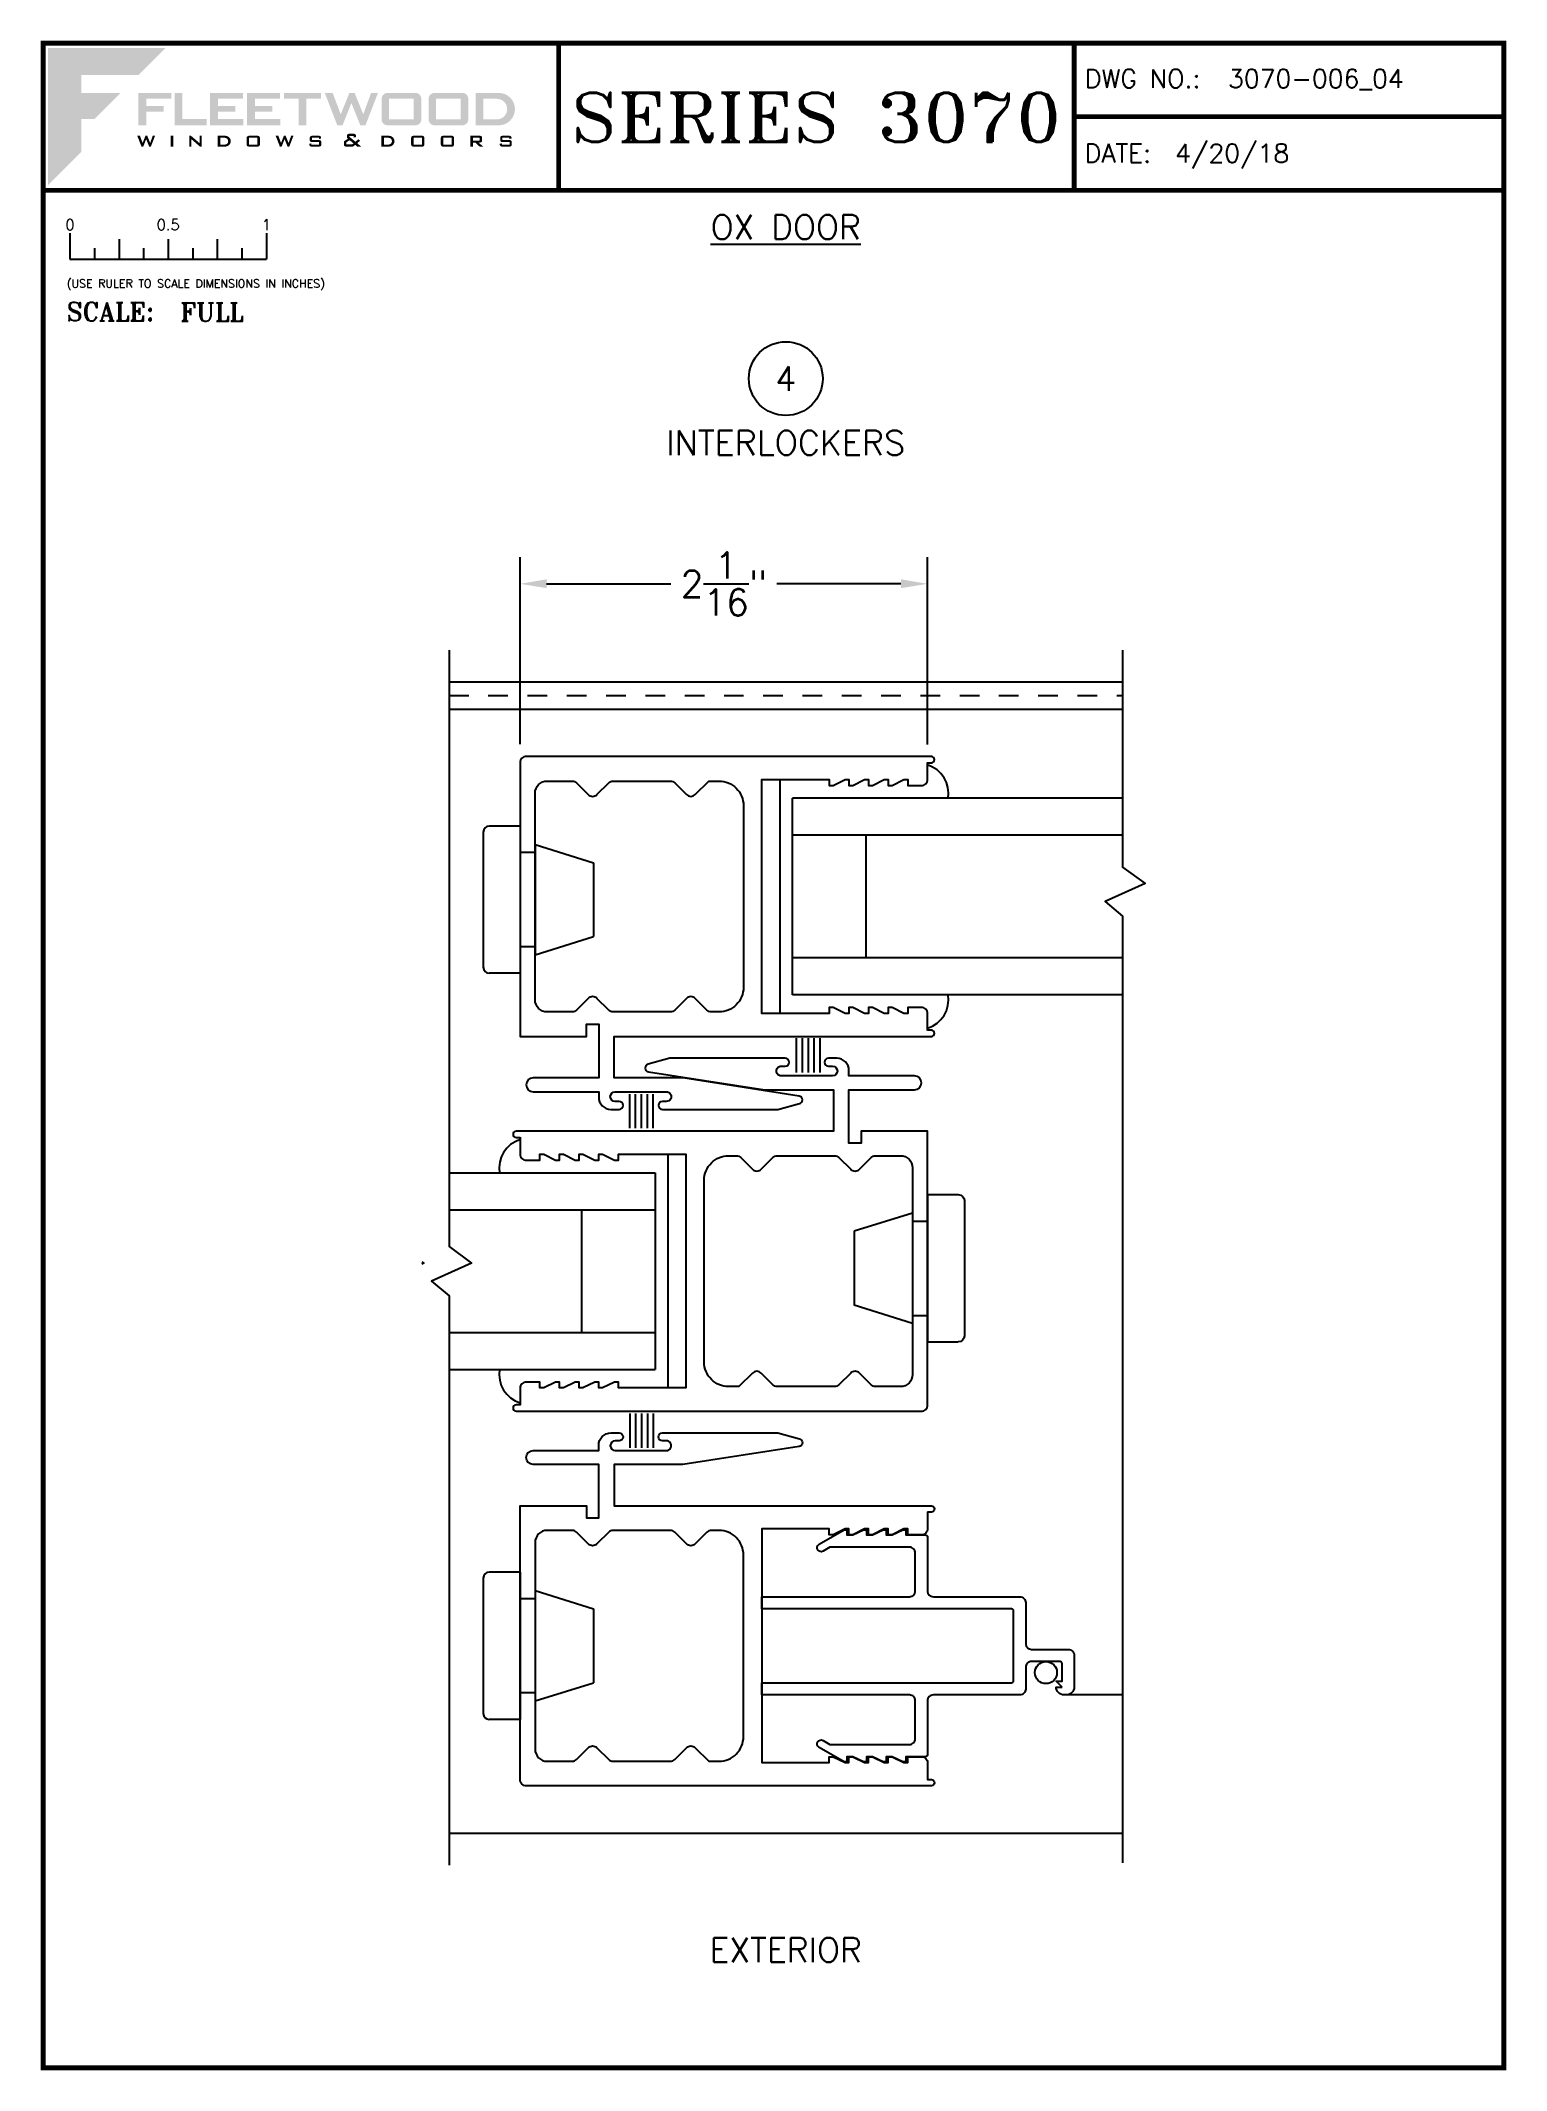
# Paper-space layout 'DETAIL 4' of a CAD drawing. Extents: x 0.3 to 7.8, y 0.1 to 10.4.
# The model-space entities are those that its viewports show. They can reach past a viewport. Long polylines and large blocks are cut down to what shows.
import ezdxf
from ezdxf.enums import TextEntityAlignment as Align

# ---------------------------------------------------------------- set-up
doc = ezdxf.new("R2010")
doc.units = 0
doc.header["$LTSCALE"] = 0.25
doc.header["$MEASUREMENT"] = 0
doc.linetypes.add('HIDDEN', pattern=[0.375, 0.25, -0.125])
doc.layers.get('0').update_dxf_attribs({"linetype": 'CONTINUOUS'})
doc.layers.get('DEFPOINTS').update_dxf_attribs({"color": 1, "linetype": 'CONTINUOUS'})
for name, color, linetype in [('DIM', 7, 'CONTINUOUS'), ('GLASS-VINYL', 7, 'CONTINUOUS'), ('MISC', 7, 'CONTINUOUS'), ('SASH', 5, 'CONTINUOUS'), ('SEAL', 7, 'CONTINUOUS'), ('SILL-PAN', 7, 'CONTINUOUS'), ('TEXT', 7, 'CONTINUOUS')]:
    doc.layers.add(name, color=color, linetype=linetype)
doc.layers.add('VP', color=40, linetype='CONTINUOUS', plot=False)
doc.layers.get('VP').off()
doc.styles.add('ROMANS', font='romans')
doc.styles.add('ROMANT', font='romant')
doc.styles.add('SIMPLEX-094', font='simplex.shx', dxfattribs={"height": 0.094})
doc.styles.get("Standard").update_dxf_attribs({"font": 'simplex.shx'})
doc.dimstyles.new('FULL SCALE', dxfattribs={"dimscale": 0.75, "dimtxt": 0.18, "dimasz": 0.18, "dimexe": 0.18, "dimexo": 0.125, "dimgap": 0.09, "dimtad": 0, "dimtih": 1, "dimtoh": 1, "dimdec": 4, "dimzin": 0, "dimdsep": 46, "dimlunit": 4, "dimtxsty": 'Standard', "dimcen": 0.09, "dimadec": 0, "dimazin": 0, "dimtfac": 1, "dimtdec": 4, "dimtofl": 0, "dimtmove": 0, "dimatfit": 3, "dimfxl": 0, "dimtolj": 1, "dimtzin": 0, "dimarcsym": 0})

# ---------------------------------------------------------------- blocks, each defined once
blk = doc.blocks.new('sectball')
blk.add_circle((0, 0), 0.125)
blk.add_attdef('NO', text='', height=0.062).set_placement((0, 0), align=Align.MIDDLE_CENTER)
for tag, p in [('LINE1', (0, -0.2588)), ('LINE2', (0, -0.3864)), ('LINE3', (0, -0.5214))]:
    blk.add_attdef(tag, text='', height=0.078).set_placement(p, align=Align.CENTER)
blk = doc.blocks.new('Fleetwood_Logo_6-10-15')
h = blk.add_hatch(color=154)
h.dxf.hatch_style = 1
h.paths.add_polyline_path([(0.2526, -0.0017), (0.0019, -0.0017), (0.0019, -0.2942), (0.0725, -0.2236), (0.0725, -0.1535), (0.1007, -0.1535), (0.1567, -0.0976), (0.0725, -0.0976), (0.0725, -0.0596), (0.1946, -0.0596)])
h = blk.add_hatch(color=251)
h.dxf.hatch_style = 1
h.paths.add_polyline_path([(0.2487, -0.1256), (0.2112, -0.1256), (0.2112, -0.1102), (0.2647, -0.1102), (0.2647, -0.0976), (0.1946, -0.0976), (0.1946, -0.1667), (0.2112, -0.1667), (0.2112, -0.1377), (0.2487, -0.1377)])
h = blk.add_hatch(color=251)
h.dxf.hatch_style = 1
h.paths.add_polyline_path([(0.2886, -0.0976), (0.272, -0.0976), (0.272, -0.1667), (0.3401, -0.1667), (0.3401, -0.1535), (0.2886, -0.1535)])
h = blk.add_hatch(color=251)
h.dxf.hatch_style = 1
h.paths.add_polyline_path([(0.4175, -0.0976), (0.3474, -0.0976), (0.3474, -0.1667), (0.4185, -0.1667), (0.4185, -0.1534), (0.364, -0.1534), (0.364, -0.1377), (0.4015, -0.1377), (0.4015, -0.1256), (0.364, -0.1256), (0.364, -0.1102), (0.4175, -0.1102)])
h = blk.add_hatch(color=251)
h.dxf.hatch_style = 1
h.paths.add_polyline_path([(0.4965, -0.0976), (0.4264, -0.0976), (0.4264, -0.1667), (0.4975, -0.1667), (0.4975, -0.1534), (0.443, -0.1534), (0.443, -0.1377), (0.4804, -0.1377), (0.4804, -0.1256), (0.443, -0.1256), (0.443, -0.1102), (0.4965, -0.1102)])
h = blk.add_hatch(color=251)
h.dxf.hatch_style = 1
h.paths.add_polyline_path([(0.5842, -0.0976), (0.5054, -0.0976), (0.5054, -0.1102), (0.5365, -0.1102), (0.5365, -0.1667), (0.5531, -0.1667), (0.5531, -0.1102), (0.5842, -0.1102)])
h = blk.add_hatch(color=251)
h.dxf.hatch_style = 1
h.paths.add_polyline_path([(0.6089, -0.0976), (0.5921, -0.0976), (0.6188, -0.1667), (0.63, -0.1667), (0.6489, -0.1192), (0.6679, -0.1667), (0.6789, -0.1667), (0.7056, -0.0976), (0.6908, -0.0976), (0.6742, -0.1433), (0.6558, -0.0976), (0.6446, -0.0976), (0.6261, -0.1433)])
h = blk.add_hatch(color=251)
h.dxf.hatch_style = 1
h.paths.add_polyline_path([(0.7853, -0.0976), (0.726, -0.0976, 0.414214), (0.7133, -0.1102), (0.7133, -0.154, 0.414214), (0.726, -0.1667), (0.7853, -0.1667, 0.414214), (0.798, -0.154), (0.798, -0.1102, 0.414214)])
h.paths.add_polyline_path([(0.7819, -0.1102), (0.7819, -0.154), (0.7294, -0.154), (0.7294, -0.1102)], flags=16)
h = blk.add_hatch(color=251)
h.dxf.hatch_style = 1
h.paths.add_polyline_path([(0.8856, -0.0976), (0.8262, -0.0976, 0.414214), (0.8136, -0.1102), (0.8136, -0.154, 0.414214), (0.8262, -0.1667), (0.8856, -0.1667, 0.414214), (0.8982, -0.154), (0.8982, -0.1102, 0.414214)])
h.paths.add_polyline_path([(0.8822, -0.1102), (0.8822, -0.154), (0.8296, -0.154), (0.8296, -0.1102)], flags=16)
h = blk.add_hatch(color=251)
h.dxf.hatch_style = 1
h.paths.add_polyline_path([(0.9632, -0.0976), (0.914, -0.0976), (0.914, -0.1667), (0.9632, -0.1667, 1)])
h.paths.add_polyline_path([(0.9301, -0.1102), (0.9593, -0.1102, -1), (0.9593, -0.154), (0.9301, -0.154)], flags=16)
h = blk.add_hatch(color=7)
h.dxf.hatch_style = 1
h.paths.add_polyline_path([(0.2301, -0.1891), (0.2251, -0.1891), (0.2196, -0.2043), (0.2134, -0.1891), (0.2097, -0.1891), (0.2035, -0.2043), (0.1978, -0.1891), (0.1922, -0.1891), (0.2011, -0.2121), (0.2048, -0.2121), (0.2112, -0.1963), (0.2175, -0.2121), (0.2212, -0.2121)])
h = blk.add_hatch(color=7)
h.dxf.hatch_style = 1
h.paths.add_polyline_path([(0.2691, -0.1891), (0.2637, -0.1891), (0.2637, -0.2118), (0.2637, -0.2121), (0.2691, -0.2121)])
h = blk.add_hatch(color=7)
h.dxf.hatch_style = 1
h.paths.add_polyline_path([(0.3077, -0.1964), (0.3259, -0.2121), (0.3298, -0.2121), (0.3298, -0.1891), (0.325, -0.1891), (0.325, -0.2047), (0.3067, -0.1891), (0.3029, -0.1891), (0.3029, -0.2121), (0.3077, -0.2121)])
h = blk.add_hatch(color=7)
h.dxf.hatch_style = 1
h.paths.add_polyline_path([(0.3801, -0.1891), (0.3637, -0.1891), (0.3637, -0.2121), (0.3801, -0.2121, 1)])
h.paths.add_polyline_path([(0.3691, -0.2079), (0.3691, -0.1933), (0.3788, -0.1933, -1), (0.3788, -0.2079)], flags=16)
h = blk.add_hatch(color=7)
h.dxf.hatch_style = 1
h.paths.add_polyline_path([(0.4537, -0.2079), (0.4537, -0.1933, 0.414214), (0.4495, -0.1891), (0.4297, -0.1891, 0.414214), (0.4255, -0.1933), (0.4255, -0.2079, 0.414214), (0.4297, -0.2121), (0.4495, -0.2121, 0.414214)])
h.paths.add_polyline_path([(0.4308, -0.2079), (0.4308, -0.1933), (0.4484, -0.1933), (0.4484, -0.2079)], flags=16)
h = blk.add_hatch(color=7)
h.dxf.hatch_style = 1
h.paths.add_polyline_path([(0.5253, -0.1891), (0.5203, -0.1891), (0.5148, -0.2043), (0.5087, -0.1891), (0.5049, -0.1891), (0.4988, -0.2043), (0.493, -0.1891), (0.4874, -0.1891), (0.4963, -0.2121), (0.5001, -0.2121), (0.5064, -0.1963), (0.5127, -0.2121), (0.5164, -0.2121)])
h = blk.add_hatch(color=7)
h.dxf.hatch_style = 1
h.paths.add_polyline_path([(0.5801, -0.1891), (0.5643, -0.1891, 0.414214), (0.56, -0.1933), (0.56, -0.1981, 0.414214), (0.5643, -0.2024), (0.58, -0.2024), (0.58, -0.2078), (0.5637, -0.2078), (0.5637, -0.2052), (0.5591, -0.2062), (0.5591, -0.2078, 0.414214), (0.5634, -0.2121), (0.5805, -0.2121, 0.414214), (0.5848, -0.2078), (0.5848, -0.2024, 0.414214), (0.5805, -0.1982), (0.5648, -0.1982), (0.5648, -0.193), (0.5798, -0.193), (0.5798, -0.1958), (0.5843, -0.1948), (0.5843, -0.1933, 0.414214)])
h = blk.add_hatch(color=7)
h.dxf.hatch_style = 1
h.paths.add_polyline_path([(0.645, -0.1913, -0.222262), (0.6447, -0.1906), (0.6447, -0.1892), (0.6535, -0.1892), (0.6535, -0.193), (0.6587, -0.1918), (0.6587, -0.189, 0.414214), (0.6544, -0.1847), (0.6437, -0.1847, 0.414214), (0.6394, -0.189), (0.6394, -0.1922, 0.222262), (0.6407, -0.1948), (0.6415, -0.1955), (0.6345, -0.1998, 0.260684), (0.6329, -0.2027), (0.6329, -0.2078, 0.414214), (0.6372, -0.2121), (0.6514, -0.2121, 0.17577), (0.6536, -0.2113), (0.657, -0.2085), (0.6614, -0.2121), (0.6699, -0.2121), (0.6613, -0.2049), (0.6676, -0.1997), (0.6637, -0.1964), (0.6574, -0.2017)])
h.paths.add_polyline_path([(0.6532, -0.2052), (0.6509, -0.2072, -0.17577), (0.6502, -0.2074), (0.6382, -0.2074), (0.6382, -0.2033, -0.260684), (0.6387, -0.2025), (0.6451, -0.1985)], flags=16)
h = blk.add_hatch(color=7)
h.dxf.hatch_style = 1
h.paths.add_polyline_path([(0.7294, -0.1891), (0.713, -0.1891), (0.713, -0.2121), (0.7294, -0.2121, 1)])
h.paths.add_polyline_path([(0.7184, -0.2079), (0.7184, -0.1933), (0.7281, -0.1933, -1), (0.7281, -0.2079)], flags=16)
h = blk.add_hatch(color=7)
h.dxf.hatch_style = 1
h.paths.add_polyline_path([(0.8045, -0.2079), (0.8045, -0.1933, 0.414214), (0.8003, -0.1891), (0.7805, -0.1891, 0.414214), (0.7763, -0.1933), (0.7763, -0.2079, 0.414214), (0.7805, -0.2121), (0.8003, -0.2121, 0.414214)])
h.paths.add_polyline_path([(0.7816, -0.2079), (0.7816, -0.1933), (0.7992, -0.1933), (0.7992, -0.2079)], flags=16)
h = blk.add_hatch(color=7)
h.dxf.hatch_style = 1
h.paths.add_polyline_path([(0.8678, -0.2079), (0.8678, -0.1933, 0.414214), (0.8636, -0.1891), (0.8438, -0.1891, 0.414214), (0.8396, -0.1933), (0.8396, -0.2079, 0.414214), (0.8438, -0.2121), (0.8636, -0.2121, 0.414214)])
h.paths.add_polyline_path([(0.8449, -0.2079), (0.8449, -0.1933), (0.8624, -0.1933), (0.8624, -0.2079)], flags=16)
h = blk.add_hatch(color=7)
h.dxf.hatch_style = 1
h.paths.add_polyline_path([(0.9277, -0.1993), (0.9277, -0.1933, 0.414214), (0.9235, -0.1891), (0.9028, -0.1891), (0.9028, -0.2121), (0.9082, -0.2121), (0.9082, -0.2035), (0.9131, -0.2035), (0.9224, -0.2121), (0.9303, -0.2121), (0.9197, -0.2035), (0.9235, -0.2035, 0.414214)])
h.paths.add_polyline_path([(0.9082, -0.1993), (0.9082, -0.1933), (0.9214, -0.1933, -0.414214), (0.9224, -0.1943), (0.9224, -0.1983, -0.414214), (0.9214, -0.1993)], flags=16)
h = blk.add_hatch(color=7)
h.dxf.hatch_style = 1
h.paths.add_polyline_path([(0.9867, -0.1982), (0.971, -0.1982), (0.971, -0.193), (0.9859, -0.193), (0.9859, -0.1958), (0.9905, -0.1948), (0.9905, -0.1933, 0.414214), (0.9863, -0.1891), (0.9705, -0.1891, 0.414214), (0.9662, -0.1933), (0.9662, -0.1981, 0.414214), (0.9705, -0.2024), (0.9862, -0.2024), (0.9862, -0.2078), (0.9699, -0.2078), (0.9699, -0.2052), (0.9653, -0.2062), (0.9653, -0.2078, 0.414214), (0.9696, -0.2121), (0.9867, -0.2121, 0.414214), (0.991, -0.2078), (0.991, -0.2024, 0.414214)])
blk = doc.blocks.new('A-SIZE_P')
at = {"const_width": 0.025}
blk.add_lwpolyline([(0.313, 0.125), (7.751, 0.125), (7.751, 10.437), (0.313, 10.437)], close=True, dxfattribs=at)
for points in [[(2.938, 10.437), (2.938, 9.687)], [(5.563, 10.437), (5.563, 9.687)], [(5.563, 10.062), (7.751, 10.062)], [(0.313, 9.687), (7.751, 9.687)]]:
    blk.add_lwpolyline(points, dxfattribs=at)
at = {"xscale": 2.387023416083395, "yscale": 2.387023416083395, "zscale": 2.387023416083395}
blk.add_blockref('Fleetwood_Logo_6-10-15', (0.334, 10.416), dxfattribs=at)
for s, style, p in [('DWG NO.:', 'SIMPLEX-094', (5.617, 10.209)), ('DATE:', 'SIMPLEX-094', (5.616, 9.829)), ('SCALE:', 'ROMANT', (0.433, 9.022))]:
    blk.add_text(s, height=0.094, dxfattribs=dict(style=style)).set_placement(p)
for tag, p, style in [('DWG_NO', (6.346, 10.209), 'SIMPLEX-094'), ('DATE', (6.077, 9.829), 'SIMPLEX-094'), ('SCALE', (1.011, 9.02), 'ROMANT')]:
    blk.add_attdef(tag, p, '', height=0.094, dxfattribs=dict(style=style))
for tag, height, style, width, p, p2 in [('DWG_NO_F', 0.094, 'SIMPLEX-094', 1.745692, (6.347, 10.209), (7.683, 10.209)), ('PRODUCT', 0.25, 'ROMANT', 1.390728, (3.001, 9.934), (5.5, 9.934))]:
    blk.add_attdef(tag, text='', height=height, dxfattribs=dict(style=style, width=width)).set_placement(p, p2, align=Align.FIT)
blk = doc.blocks.new('Full')
for p, q in [((0.137, -0.219), (0.137, -0.35)), ((0.262, -0.294), (0.262, -0.35)), ((0.387, -0.249), (0.387, -0.35)), ((0.512, -0.294), (0.512, -0.35)), ((0.637, -0.249), (0.637, -0.35)), ((0.762, -0.294), (0.762, -0.35)), ((0.887, -0.249), (0.887, -0.35)), ((1.012, -0.294), (1.012, -0.35)), ((1.137, -0.219), (1.137, -0.35)), ((0.137, -0.35), (1.137, -0.35))]:
    blk.add_line(p, q)
for s, p in [('0', (0.137, -0.219)), ('0.5', (0.637, -0.219)), ('1', (1.137, -0.219))]:
    blk.add_text(s, height=0.055).set_placement(p, align=Align.BOTTOM_CENTER)
at = {"style": 'ROMANS'}
blk.add_text('(USE RULER TO SCALE DIMENSIONS IN INCHES)', height=0.04115, dxfattribs=at).set_placement((0.12, -0.495))
blk = doc.blocks.new('*D65')
at = {"layer": 'DEFPOINTS', "color": 0}
for p in [(4.816, 7.683), (2.742, 6.772), (4.816, 6.771)]:
    blk.add_point(p, dxfattribs=at)
at = {"layer": 'DIM', "color": 0, "lineweight": -2}
for p, q in [((2.742, 6.866), (2.742, 7.818)), ((4.816, 6.865), (4.816, 7.818)), ((2.877, 7.683), (3.509, 7.683)), ((4.681, 7.683), (4.049, 7.683))]:
    blk.add_line(p, q, dxfattribs=at)
at = {"layer": 'DIM', "color": 0}
for points in [[(2.877, 7.706), (2.877, 7.661), (2.742, 7.683)], [(4.681, 7.706), (4.681, 7.661), (4.816, 7.683)]]:
    blk.add_solid(points, dxfattribs=at)
at = {"layer": 'DIM', "color": 0, "insert": (3.779, 7.683), "char_height": 0.135, "attachment_point": 5}
blk.add_mtext('\\A1;2{\\H1.000000x;\\S1/16;}"', dxfattribs=at)
blk = doc.blocks.new('A$C1D443341')
for p, q in [((0.188, 0.75), (0.031, 0.75)), ((0.188, 0.75), (0.188, 0)), ((0, 0.719), (0, 0.031)), ((0.264, 0.656), (0.562, 0.563)), ((0.264, 0.656), (0.264, 0.094)), ((0.264, 0.615), (0.188, 0.615)), ((0.562, 0.563), (0.562, 0.187)), ((0.264, 0.135), (0.188, 0.135)), ((0.264, 0.094), (0.562, 0.187)), ((0.188, 0), (0.031, 0))]:
    blk.add_line(p, q)
for centre, start, end in [((0.031, 0.719), 90, 180), ((0.031, 0.031), 180, 270)]:
    blk.add_arc(centre, 0.031, start, end)
blk = doc.blocks.new('3766 SCREEN ADAPTER')
blk.add_line((0.25, 1.836), (0.25, 1.544))
blk.add_lwpolyline([(0.21, 1.528), (0.18, 1.498), (0.18, 1.528), (0.09, 1.528, 0.414214), (0.08, 1.518), (0.08, 1.373, 0.414214), (0.11, 1.343), (0.22, 1.343, -0.414214), (0.25, 1.313), (0.25, 0.873, 0.414214), (0.28, 0.843), (0.555, 0.843, -0.414214), (0.565, 0.833), (0.565, 0.733), (0.59, 0.733), (0.59, 0.718), (0.565, 0.663), (0.565, 0.633), (0.59, 0.633), (0.59, 0.618), (0.565, 0.563), (0.565, 0.533), (0.59, 0.533), (0.59, 0.518), (0.565, 0.463), (0.565, 0.433), (0.59, 0.433), (0.59, 0.418), (0.517, 0.291, -1), (0.482, 0.311), (0.502, 0.345, 0.131652), (0.503, 0.35), (0.503, 0.75, 0.414214), (0.472, 0.781), (0.28, 0.781, 0.414214), (0.25, 0.751), (0.25, 0), (0.188, 0), (0.188, 1.271, 0.414214), (0.178, 1.281), (-0.178, 1.281, 0.414214), (-0.188, 1.271), (-0.188, 0), (-0.25, 0), (-0.25, 0.751, 0.414214), (-0.28, 0.781), (-0.472, 0.781, 0.414214), (-0.503, 0.75), (-0.503, 0.35, 0.131652), (-0.502, 0.345), (-0.482, 0.311, -1), (-0.517, 0.291), (-0.59, 0.418), (-0.59, 0.433), (-0.565, 0.433), (-0.565, 0.463), (-0.59, 0.518), (-0.59, 0.533), (-0.565, 0.533), (-0.565, 0.563), (-0.59, 0.618), (-0.59, 0.633), (-0.565, 0.633), (-0.565, 0.663), (-0.59, 0.718), (-0.59, 0.733), (-0.565, 0.733), (-0.565, 0.833, -0.414214), (-0.555, 0.843), (-0.28, 0.843, 0.414214), (-0.25, 0.873), (-0.25, 1.313, -0.414214), (-0.22, 1.343), (-0.012, 1.343, 0.414214), (0.018, 1.373), (0.018, 1.56, -0.414214), (0.048, 1.59), (0.21, 1.59, -0.414214), (0.25, 1.55), (0.25, 1.538, -0.414214), (0.21, 1.498)], format="xyb", close=True)
blk.add_circle((0.136, 1.446), 0.0563)

msp = doc.modelspace()

# ---------------------------------------------------------------- linework, layer by layer
at = {"color": 7}
for points in [[(1.89, -1.087), (1.89, -4.125), (2.004, -4.21), (1.8, -4.301), (1.89, -4.375), (1.89, -7.275)], [(2.133, -1.087), (2.133, -4.125), (2.247, -4.21), (2.043, -4.301), (2.133, -4.375), (2.133, -7.275)], [(5.562, -1.087), (5.562, -2.192), (5.677, -2.276), (5.473, -2.368), (5.562, -2.442), (5.562, -7.264)], [(5.82, -1.087), (5.82, -2.192), (5.934, -2.276), (5.73, -2.368), (5.82, -2.442), (5.82, -7.264)]]:
    msp.add_lwpolyline(points, dxfattribs=at)
at = {"color": 5}
for centre, start, end in [((3.364, -1.801), 224.9998, 314.9995), ((3.7, -4.791), 44.9998, 134.9995)]:
    msp.add_arc(centre, 0.031, start, end, dxfattribs=at)
at = {"layer": 'GLASS-VINYL'}
for p, q in [((3.817, -1.747), (3.817, -2.937)), ((3.882, -2.842), (3.882, -1.842)), ((5.562, -1.842), (3.882, -1.842)), ((5.562, -2.03), (3.882, -2.03)), ((4.257, -2.655), (4.257, -2.03)), ((5.562, -2.655), (3.882, -2.655)), ((5.562, -2.842), (3.882, -2.842)), ((3.248, -4.845), (3.248, -3.655)), ((2.133, -3.75), (3.183, -3.75)), ((3.183, -3.75), (3.183, -4.75)), ((2.133, -3.938), (3.183, -3.938)), ((2.808, -3.938), (2.808, -4.563)), ((2.133, -4.563), (3.183, -4.563)), ((2.133, -4.75), (3.183, -4.75))]:
    msp.add_line(p, q, dxfattribs=at)
for centre, start, end in [((4.523, -1.818), 350.7597, 72.6458), ((4.523, -2.867), 287.3542, 9.2403), ((2.541, -3.726), 107.3542, 189.2403), ((2.541, -4.775), 170.7597, 252.6458)]:
    msp.add_arc(centre, 0.153, start, end, dxfattribs=at)
at = {"layer": 'SASH'}
for points in [[(4.569, -3.024), (4.569, -2.938, 0.414214), (4.538, -2.907), (4.469, -2.907), (4.469, -2.937), (4.449, -2.937), (4.389, -2.907), (4.369, -2.907), (4.369, -2.937), (4.349, -2.937), (4.289, -2.907), (4.269, -2.907), (4.269, -2.937), (4.249, -2.937), (4.189, -2.907), (4.169, -2.907), (4.169, -2.937), (4.149, -2.937), (4.089, -2.907), (4.069, -2.907), (4.069, -2.937), (3.726, -2.937), (3.726, -1.747), (4.069, -1.747), (4.069, -1.777), (4.089, -1.777), (4.149, -1.747), (4.169, -1.747), (4.169, -1.777), (4.189, -1.777), (4.249, -1.747), (4.269, -1.747), (4.269, -1.777), (4.289, -1.777), (4.349, -1.747), (4.369, -1.747), (4.369, -1.777), (4.389, -1.777), (4.449, -1.747), (4.469, -1.747), (4.469, -1.777), (4.538, -1.777, 0.414214), (4.569, -1.746), (4.569, -1.661), (4.589, -1.661, 0.999996), (4.589, -1.629), (2.526, -1.629, 0.414214), (2.495, -1.66), (2.495, -3.055), (2.833, -3.055), (2.833, -2.993), (2.895, -2.993), (2.895, -3.266), (2.561, -3.266, 1), (2.561, -3.336), (2.895, -3.336), (2.895, -3.364, 0.414214), (2.957, -3.426), (2.999, -3.426, 1), (2.999, -3.386), (2.979, -3.386, -0.999996), (2.979, -3.336), (3.239, -3.336, -1.000003), (3.239, -3.386), (3.219, -3.386, 0.999994), (3.219, -3.426), (3.807, -3.426), (3.917, -3.397, 0.811415), (3.915, -3.358), (3.323, -3.266), (2.973, -3.266), (2.973, -3.055), (4.589, -3.055, 0.999996), (4.589, -3.023), (4.569, -3.023)], [(3.386, -1.823), (3.455, -1.754), (3.507, -1.754, -0.414214), (3.632, -1.879), (3.632, -2.805, -0.414214), (3.507, -2.93), (3.468, -2.93, -0.198912), (3.446, -2.921), (3.386, -2.861, 0.414214), (3.342, -2.861), (3.282, -2.921, -0.198912), (3.26, -2.93), (2.968, -2.93, -0.198912), (2.946, -2.921), (2.886, -2.861, 0.414214), (2.842, -2.861), (2.782, -2.921, -0.198912), (2.76, -2.93), (2.633, -2.93, -0.414214), (2.571, -2.868), (2.571, -1.816, -0.414214), (2.633, -1.754), (2.76, -1.754, -0.198912), (2.782, -1.763), (2.842, -1.823, 0.414214), (2.886, -1.823), (2.946, -1.763, -0.198912), (2.968, -1.754), (3.26, -1.754, -0.198912), (3.282, -1.763), (3.342, -1.823)], [(2.495, -3.568), (2.495, -3.654, 0.414214), (2.526, -3.685), (2.595, -3.685), (2.595, -3.655), (2.615, -3.655), (2.675, -3.685), (2.695, -3.685), (2.695, -3.655), (2.715, -3.655), (2.775, -3.685), (2.795, -3.685), (2.795, -3.655), (2.815, -3.655), (2.875, -3.685), (2.895, -3.685), (2.895, -3.655), (2.915, -3.655), (2.975, -3.685), (2.995, -3.685), (2.995, -3.655), (3.338, -3.655), (3.338, -4.845), (2.995, -4.845), (2.995, -4.815), (2.975, -4.815), (2.915, -4.845), (2.895, -4.845), (2.895, -4.815), (2.875, -4.815), (2.815, -4.845), (2.795, -4.845), (2.795, -4.815), (2.775, -4.815), (2.715, -4.845), (2.695, -4.845), (2.695, -4.815), (2.675, -4.815), (2.615, -4.845), (2.595, -4.845), (2.595, -4.815), (2.526, -4.815, 0.414214), (2.495, -4.846), (2.495, -4.931), (2.475, -4.931, 0.999996), (2.475, -4.963), (4.538, -4.963, 0.414214), (4.569, -4.932), (4.569, -3.537), (4.231, -3.537), (4.231, -3.599), (4.169, -3.599), (4.169, -3.326), (4.503, -3.326, 1), (4.503, -3.256), (4.169, -3.256), (4.169, -3.228, 0.414214), (4.107, -3.166), (4.065, -3.166, 1), (4.065, -3.206), (4.085, -3.206, -0.999996), (4.085, -3.256), (3.825, -3.256, -1.000003), (3.825, -3.206), (3.845, -3.206, 0.999994), (3.845, -3.166), (3.257, -3.166), (3.147, -3.196, 0.811415), (3.149, -3.235), (3.741, -3.326), (4.091, -3.326), (4.091, -3.537), (2.475, -3.537, 0.999996), (2.475, -3.569), (2.495, -3.569)], [(3.678, -4.769), (3.609, -4.838), (3.557, -4.838, -0.414214), (3.432, -4.713), (3.432, -3.787, -0.414214), (3.557, -3.662), (3.596, -3.662, -0.198912), (3.618, -3.671), (3.678, -3.731, 0.414214), (3.722, -3.731), (3.782, -3.671, -0.198912), (3.804, -3.662), (4.096, -3.662, -0.198912), (4.118, -3.671), (4.178, -3.731, 0.414214), (4.222, -3.731), (4.282, -3.671, -0.198912), (4.304, -3.662), (4.431, -3.662, -0.414214), (4.493, -3.724), (4.493, -4.776, -0.414214), (4.431, -4.838), (4.304, -4.838, -0.198912), (4.282, -4.829), (4.222, -4.769, 0.414214), (4.178, -4.769), (4.118, -4.829, -0.198912), (4.096, -4.838), (3.804, -4.838, -0.198912), (3.782, -4.829), (3.722, -4.769)], [(4.569, -5.476), (4.569, -5.562, -0.414214), (4.538, -5.593), (4.469, -5.593), (4.469, -5.563), (4.449, -5.563), (4.389, -5.593), (4.369, -5.593), (4.369, -5.563), (4.349, -5.563), (4.289, -5.593), (4.269, -5.593), (4.269, -5.563), (4.249, -5.563), (4.189, -5.593), (4.169, -5.593), (4.169, -5.563), (4.149, -5.563), (4.089, -5.593), (4.069, -5.593), (4.069, -5.563), (3.726, -5.563), (3.726, -6.753), (4.069, -6.753), (4.069, -6.723), (4.089, -6.723), (4.149, -6.753), (4.169, -6.753), (4.169, -6.723), (4.189, -6.723), (4.249, -6.753), (4.269, -6.753), (4.269, -6.723), (4.289, -6.723), (4.349, -6.753), (4.369, -6.753), (4.369, -6.723), (4.389, -6.723), (4.449, -6.753), (4.469, -6.753), (4.469, -6.723), (4.538, -6.723, -0.414214), (4.569, -6.754), (4.569, -6.839), (4.589, -6.839, -0.999996), (4.589, -6.871), (2.526, -6.871, -0.414214), (2.495, -6.84), (2.495, -5.445), (2.833, -5.445), (2.833, -5.507), (2.895, -5.507), (2.895, -5.234), (2.561, -5.234, -1), (2.561, -5.164), (2.895, -5.164), (2.895, -5.136, -0.414214), (2.957, -5.074), (2.999, -5.074, -1), (2.999, -5.114), (2.979, -5.114, 0.999996), (2.979, -5.164), (3.239, -5.164, 1.000003), (3.239, -5.114), (3.219, -5.114, -0.999994), (3.219, -5.074), (3.807, -5.074), (3.917, -5.104, -0.811415), (3.915, -5.143), (3.323, -5.234), (2.973, -5.234), (2.973, -5.445), (4.589, -5.445, -0.999996), (4.589, -5.477), (4.569, -5.477)]]:
    msp.add_lwpolyline(points, format="xyb", dxfattribs=at)
msp.add_lwpolyline([(2.571, -5.632), (2.571, -6.684, 0.414214), (2.633, -6.746), (2.76, -6.746, 0.198912), (2.782, -6.737), (2.842, -6.677, -0.414214), (2.886, -6.677), (2.946, -6.737, 0.198912), (2.968, -6.746), (3.26, -6.746, 0.198912), (3.282, -6.737), (3.342, -6.677, -0.414214), (3.386, -6.677), (3.455, -6.746), (3.507, -6.746, 0.414214), (3.632, -6.621), (3.632, -5.695, 0.414214), (3.507, -5.57), (3.468, -5.57, 0.198912), (3.446, -5.579), (3.386, -5.639, -0.414214), (3.342, -5.639), (3.282, -5.579, 0.198912), (3.26, -5.57), (2.968, -5.57, 0.198912), (2.946, -5.579), (2.886, -5.639, -0.414214), (2.842, -5.639), (2.782, -5.579, 0.198912), (2.76, -5.57), (2.633, -5.57, 0.414214)], format="xyb", close=True, dxfattribs=at)
at = {"layer": 'SEAL'}
for p, q in [((3.901, -3.064), (3.901, -3.238)), ((3.931, -3.064), (3.931, -3.238)), ((3.961, -3.064), (3.961, -3.238)), ((3.991, -3.064), (3.991, -3.238)), ((4.021, -3.064), (4.021, -3.238)), ((3.051, -3.348), (3.051, -3.522)), ((3.081, -3.348), (3.081, -3.522)), ((3.111, -3.348), (3.111, -3.522)), ((3.141, -3.348), (3.141, -3.522)), ((3.171, -3.348), (3.171, -3.522)), ((3.053, -4.975), (3.053, -5.149)), ((3.083, -4.975), (3.083, -5.149)), ((3.113, -4.975), (3.113, -5.149)), ((3.143, -4.975), (3.143, -5.149)), ((3.173, -4.975), (3.173, -5.149))]:
    msp.add_line(p, q, dxfattribs=at)
at = {"layer": 'SILL-PAN'}
for p, q in [((2.133, -1.249), (5.562, -1.249)), ((2.133, -1.388), (5.562, -1.388)), ((2.133, -7.112), (5.562, -7.112))]:
    msp.add_line(p, q, dxfattribs=at)
at = {"layer": 'SILL-PAN', "linetype": 'HIDDEN'}
msp.add_line((2.133, -1.319), (5.562, -1.319), dxfattribs=at)

# ---------------------------------------------------------------- block references
at = {"layer": 'MISC', "extrusion": (0, 0, -1), "xscale": -1, "zscale": -1}
for p in [(-2.307, -2.733), (-2.307, -6.533)]:
    msp.add_blockref('A$C1D443341', p, dxfattribs=at)
at = {"layer": 'MISC', "extrusion": (0, 0, -1), "zscale": -1}
msp.add_blockref('A$C1D443341', (-4.757, -4.61), dxfattribs=at)
at = {"layer": 'SASH', "rotation": 270}
msp.add_blockref('3766 SCREEN ADAPTER', (3.726, -6.158), dxfattribs=at)

psp = doc.layouts.new('DETAIL 4')

# ---------------------------------------------------------------- block references
at = {"layer": 'DIM'}
ref = psp.add_blockref('A-SIZE_P', (0, 0), dxfattribs=at)
ref.add_attrib('DATE', '4/20/18', (6.07741, 9.82884), dxfattribs={"layer": '0', "height": 0.094, "style": 'SIMPLEX-094'})
ref.add_attrib('SCALE', 'FULL', (1.01101, 9.02035), dxfattribs={"layer": '0', "height": 0.094, "style": 'ROMANT'})
ref.add_attrib('PRODUCT', 'SERIES 3070', dxfattribs={"layer": '0', "height": 0.25, "style": 'ROMANT', "width": 0.981308}).set_placement((3.0005, 9.93352), (5.5005, 9.93352), align=Align.FIT)
ref.add_attrib('DWG_NO', '3070-006_04', (6.34634, 10.20879), dxfattribs={"layer": '0', "height": 0.094, "style": 'SIMPLEX-094'})
psp.add_blockref('Full', (0.313, 9.687), dxfattribs=at)
at = {"layer": 'TEXT'}
ref = psp.add_blockref('sectball', (4.0945, 8.72815), dxfattribs=dict(at, xscale=1.504000000000005, yscale=1.504000000000005, zscale=1.504000000000005))
ref.add_attrib('NO', '4', dxfattribs={"layer": '0', "height": 0.125}).set_placement((4.0945, 8.72815), align=Align.MIDDLE_CENTER)
ref.add_attrib('LINE1', 'INTERLOCKERS', dxfattribs={"layer": '0', "height": 0.125}).set_placement((4.0945, 8.33887), align=Align.CENTER)

# ---------------------------------------------------------------- texts
psp.add_text('EXTERIOR', height=0.124, dxfattribs=at).set_placement((4.0945, 0.66422), align=Align.CENTER)
at = {"layer": 'TEXT', "insert": (4.0945, 9.4995), "char_height": 0.124, "width": 1.2194, "attachment_point": 5}
psp.add_mtext('{\\LOX DOOR}', dxfattribs=at)

# ---------------------------------------------------------------- dimensions: what is measured, and where the dimension line sits
at = {"layer": 'DIM'}
dim = psp.add_linear_dim(base=(4.8161, 7.68346), p1=(2.7421, 6.77247), p2=(4.8161, 6.77147), dimstyle='FULL SCALE', dxfattribs=at)
dim.commit()
dim.dimension.update_dxf_attribs({"geometry": '*D65', "text_midpoint": (3.7791, 7.68346)})

# ---------------------------------------------------------------- viewports
at = {"layer": 'VP'}
psp.add_viewport(center=(4.09741, 4.21877), size=(3.71212, 6.291894), view_center_point=(3.85035, -4.21396), view_height=6.291895, dxfattribs=at)

doc.saveas('drawing.dxf')
